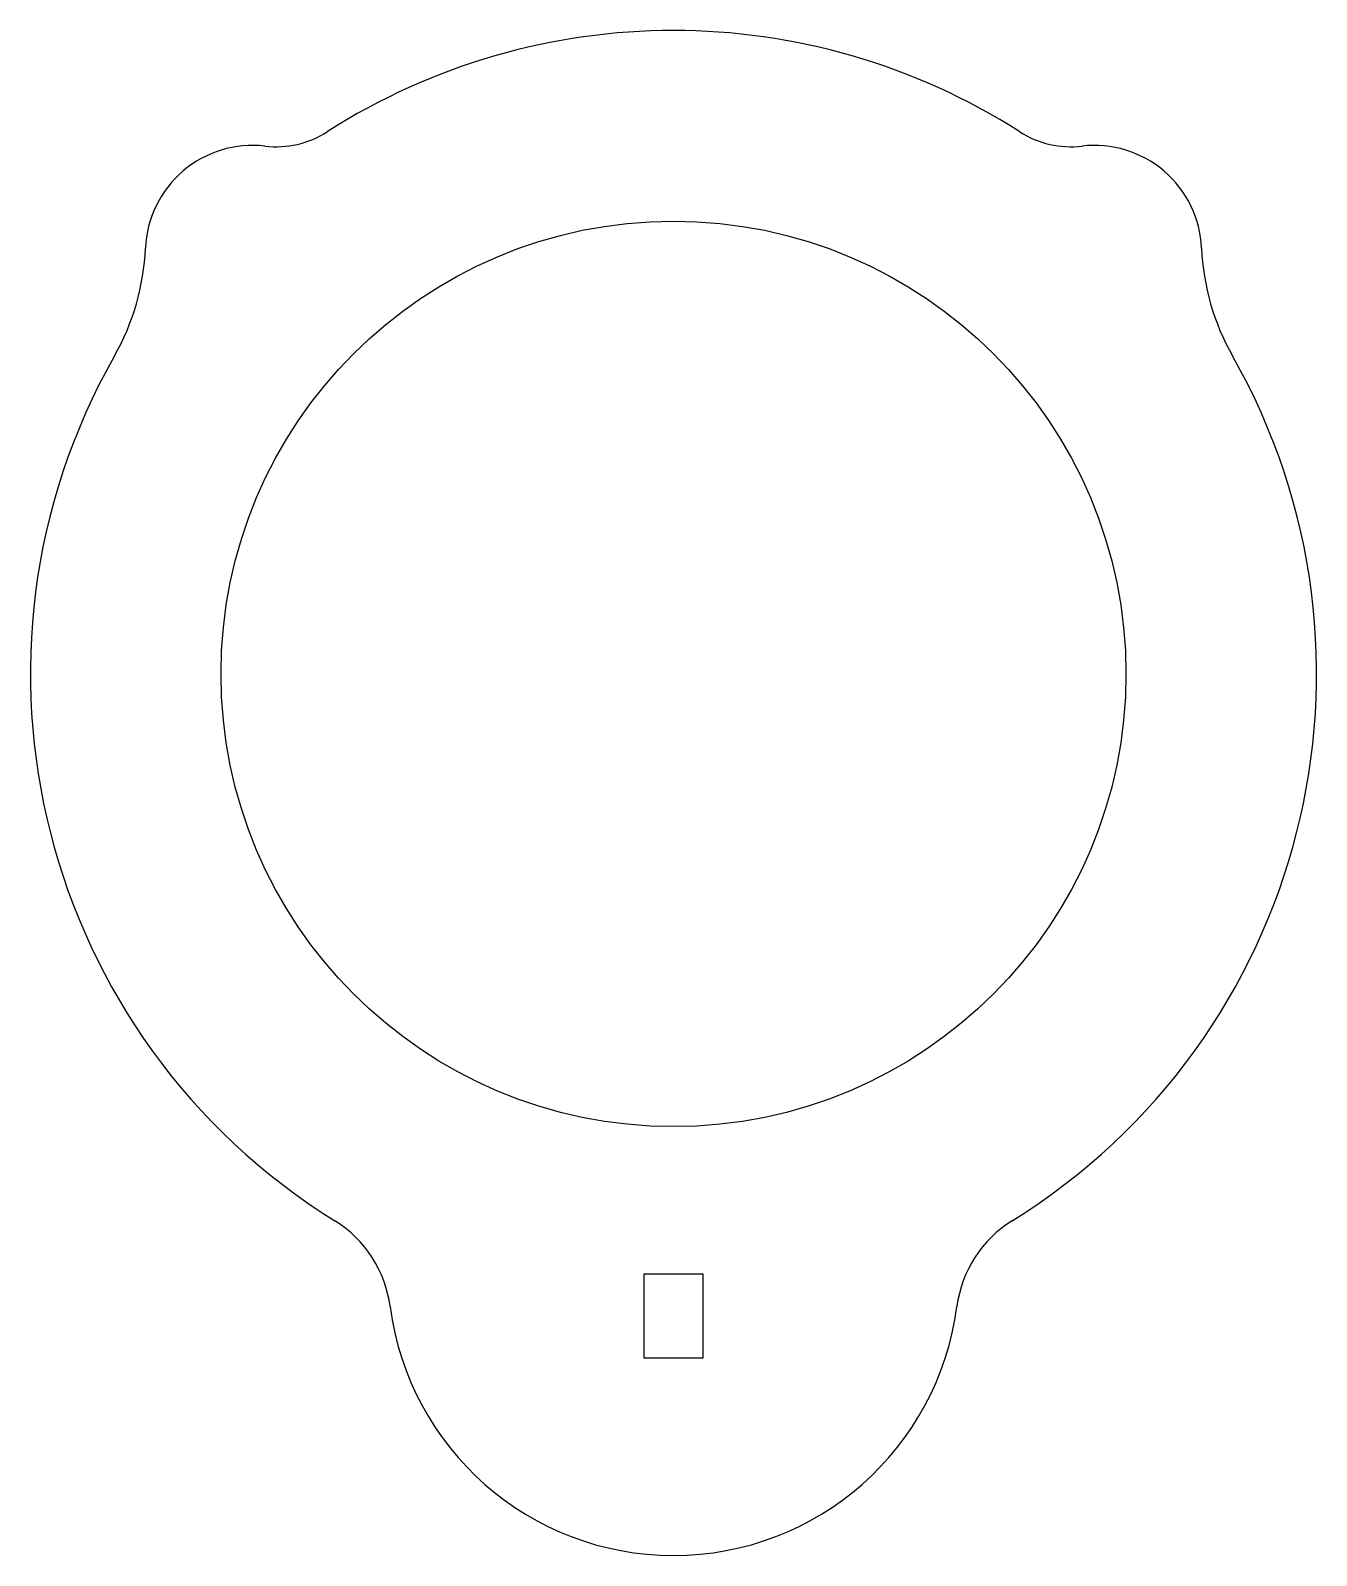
# Model space of a CAD drawing. Extents: x 94 to 202, y 40 to 168.
import ezdxf

# ---------------------------------------------------------------- set-up
doc = ezdxf.new("R2010")
doc.units = 0
doc.layers.add('View007', color=7, linetype='CONTINUOUS')

msp = doc.modelspace()

# ---------------------------------------------------------------- linework, layer by layer
at = {"layer": 'View007'}
for p, q in [((150.021, 63.762), (145.021, 63.762)), ((145.021, 63.762), (145.021, 56.762)), ((150.021, 56.762), (150.021, 63.762)), ((145.021, 56.762), (150.021, 56.762))]:
    msp.add_line(p, q, dxfattribs=at)
msp.add_circle((147.521, 114.162), 38, dxfattribs=at)
for centre, radius, start, end in [((147.521, 114.162), 54, 57.4158, 122.584), ((114.132, 166.403), 8, -96.6409, -57.4158), ((180.911, 166.403), 8, -122.584, -83.3591), ((112.166, 149.517), 9, 83.3591, 177.591), ((182.877, 149.517), 9, 2.4093, 96.6409), ((83.1917, 150.736), 20, -29.6202, -2.4093), ((211.851, 150.736), 20, -177.591, -150.38), ((147.521, 114.162), 54, 150.38, -121.788), ((147.521, 114.162), 54, -58.2117, 29.6202), ((113.807, 59.762), 10, 7.4356, 58.2117), ((181.236, 59.762), 10, 121.788, 172.564), ((147.521, 64.162), 24, -172.564, -7.4356)]:
    msp.add_arc(centre, radius, start, end, dxfattribs=at)

doc.saveas('drawing.dxf')
